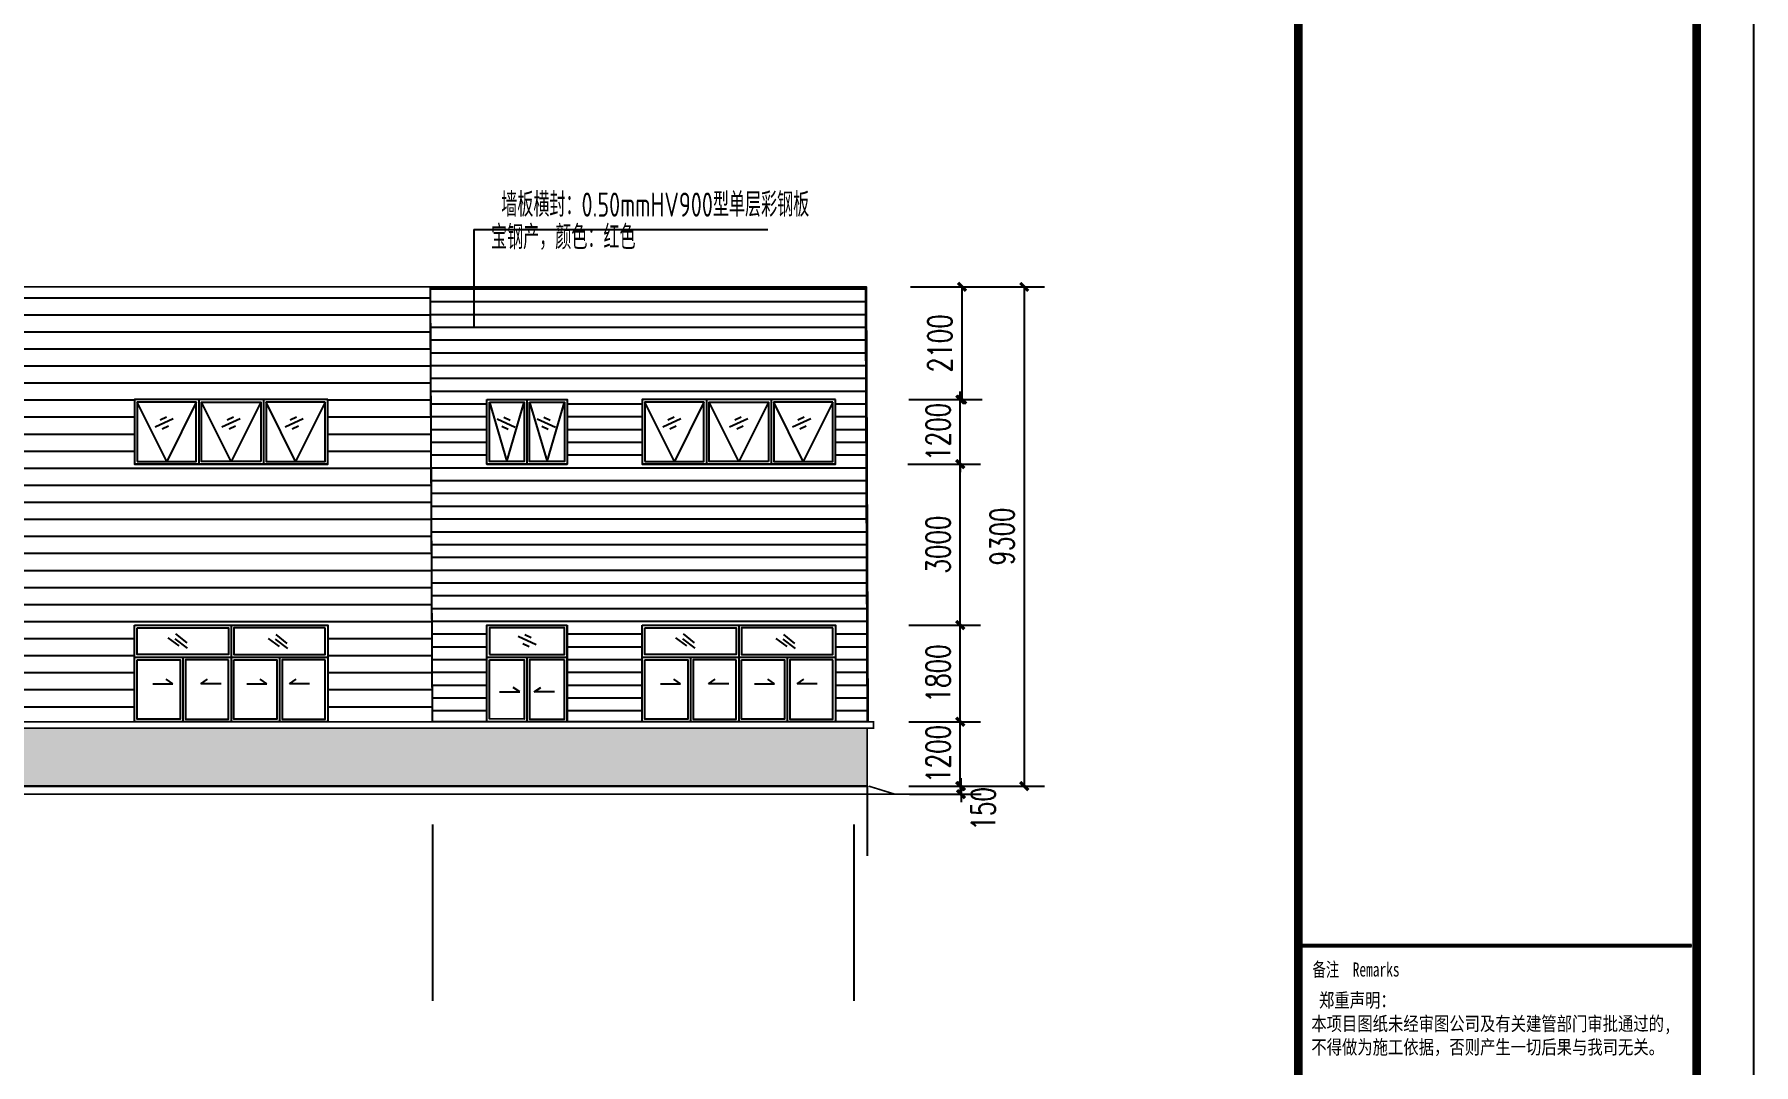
# Model space of a CAD drawing. Extents: x 177291 to 1288761, y 177638 to 322898.
# Drawn here: x 652768 to 684804, y 276542 to 295735 of the extents above; entities that cross this region are included whole.
import ezdxf
from ezdxf.enums import TextEntityAlignment as Align

# ---------------------------------------------------------------- set-up
doc = ezdxf.new("R2010")
doc.units = 0
doc.header["$LTSCALE"] = 1000
for name, color, linetype in [('AXIS', 3, 'Continuous'), ('PUB_DIM', 3, 'Continuous'), ('PUB_TEXT', 7, 'Continuous'), ('PUB_TITLE', 4, 'Continuous')]:
    doc.layers.add(name, color=color, linetype=linetype)
doc.styles.add('_gyy_title_ST', font='', dxfattribs={"width": 0.8})
doc.styles.add('_TCH_DIM_T3', font='SIMPLEX', dxfattribs={"width": 0.705882, "bigfont": 'GBCBIG'})
doc.styles.add('C', font='tssdeng.shx', dxfattribs={"height": 3, "bigfont": 'tssdchn.shx'})
doc.styles.get('_gyy_title_ST').set_extended_font_data('SimSun')
doc.dimstyles.new('_TCH_ARCH&&150', dxfattribs={"dimtxt": 446.25, "dimasz": 150, "dimexe": 375, "dimexo": 450, "dimgap": 189.375, "dimtad": 1, "dimdec": 0, "dimzin": 0, "dimdsep": 46, "dimtxsty": '_TCH_DIM_T3', "dimblk": 'ARCHTICK', "dimcen": 0.09, "dimclrd": 3, "dimclre": 3, "dimclrt": 7, "dimazin": 2, "dimtfac": 1, "dimtdec": 0, "dimtix": 1, "dimtmove": 2, "dimatfit": 3, "dimfxl": 1, "dimtolj": 1, "dimtzin": 0, "dimarcsym": 0})

# ---------------------------------------------------------------- blocks, each defined once
blk = doc.blocks.new('_ArchTick')
at = {"color": 0, "linetype": 'ByBlock', "const_width": 0.4}
blk.add_lwpolyline([(-0.5, -0.5), (0.5, 0.5)], dxfattribs=at)
blk = doc.blocks.new('*D504')
at = {"layer": 'Defpoints', "color": 0, "transparency": 16777216}
for p in [(668613, 282931), (670021, 282931), (668613, 281731)]:
    blk.add_point(p, dxfattribs=at)
at = {"layer": 'PUB_DIM', "color": 3, "lineweight": -2, "transparency": 16777216}
for p, q in [((669063, 282931), (670396, 282931)), ((670021, 282931), (670021, 283081)), ((670021, 281731), (670021, 282931)), ((669063, 281731), (670396, 281731)), ((670021, 281731), (670021, 281581))]:
    blk.add_line(p, q, dxfattribs=at)
at = {"layer": 'PUB_DIM', "color": 3, "lineweight": -2, "transparency": 16777216, "xscale": 150, "yscale": 150, "zscale": 150}
for p, rotation in [((670021, 282931), 270), ((670021, 281731), 90)]:
    blk.add_blockref('_ArchTick', p, dxfattribs=dict(at, rotation=rotation))
at = {"layer": 'PUB_DIM', "color": 7, "transparency": 16777216, "insert": (669609, 282331), "char_height": 446.2, "attachment_point": 5, "rotation": 90, "style": '_TCH_DIM_T3'}
blk.add_mtext('\\A1;1200', dxfattribs=at)
blk = doc.blocks.new('*D505')
at = {"layer": 'Defpoints', "color": 0, "transparency": 16777216}
for p in [(668613, 284731), (670021, 284731), (668613, 282931)]:
    blk.add_point(p, dxfattribs=at)
at = {"layer": 'PUB_DIM', "color": 3, "lineweight": -2, "transparency": 16777216}
for p, q in [((669063, 284731), (670396, 284731)), ((670021, 282931), (670021, 284731)), ((669063, 282931), (670396, 282931))]:
    blk.add_line(p, q, dxfattribs=at)
at = {"layer": 'PUB_DIM', "color": 3, "lineweight": -2, "transparency": 16777216, "xscale": 150, "yscale": 150, "zscale": 150}
for p, rotation in [((670021, 284731), 90), ((670021, 282931), 270)]:
    blk.add_blockref('_ArchTick', p, dxfattribs=dict(at, rotation=rotation))
at = {"layer": 'PUB_DIM', "color": 7, "transparency": 16777216, "insert": (669609, 283831), "char_height": 446.2, "attachment_point": 5, "rotation": 90, "style": '_TCH_DIM_T3'}
blk.add_mtext('\\A1;1800', dxfattribs=at)
blk = doc.blocks.new('*D506')
at = {"layer": 'Defpoints', "color": 0, "transparency": 16777216}
for p in [(668596, 287731, -4), (670021, 287731), (668613, 284731)]:
    blk.add_point(p, dxfattribs=at)
at = {"layer": 'PUB_DIM', "color": 3, "lineweight": -2, "transparency": 16777216}
for p, q in [((669046, 287731), (670396, 287731)), ((670021, 284731), (670021, 287731)), ((669063, 284731), (670396, 284731))]:
    blk.add_line(p, q, dxfattribs=at)
at = {"layer": 'PUB_DIM', "color": 3, "lineweight": -2, "transparency": 16777216, "xscale": 150, "yscale": 150, "zscale": 150}
for p, rotation in [((670021, 287731), 90), ((670021, 284731), 270)]:
    blk.add_blockref('_ArchTick', p, dxfattribs=dict(at, rotation=rotation))
at = {"layer": 'PUB_DIM', "color": 7, "transparency": 16777216, "insert": (669609, 286231), "char_height": 446.2, "attachment_point": 5, "rotation": 90, "style": '_TCH_DIM_T3'}
blk.add_mtext('\\A1;3000', dxfattribs=at)
blk = doc.blocks.new('*D507')
at = {"layer": 'Defpoints', "color": 0, "transparency": 16777216}
for p in [(668613, 288931), (670021, 288931), (668596, 287731, -4)]:
    blk.add_point(p, dxfattribs=at)
at = {"layer": 'PUB_DIM', "color": 3, "lineweight": -2, "transparency": 16777216}
for p, q in [((670021, 288931), (670021, 289081)), ((669063, 288931), (670396, 288931)), ((670021, 287731), (670021, 288931)), ((669046, 287731), (670396, 287731)), ((670021, 287731), (670021, 287581))]:
    blk.add_line(p, q, dxfattribs=at)
at = {"layer": 'PUB_DIM', "color": 3, "lineweight": -2, "transparency": 16777216, "xscale": 150, "yscale": 150, "zscale": 150}
for p, rotation in [((670021, 288931), 270), ((670021, 287731), 90)]:
    blk.add_blockref('_ArchTick', p, dxfattribs=dict(at, rotation=rotation))
at = {"layer": 'PUB_DIM', "color": 7, "transparency": 16777216, "insert": (669609, 288331), "char_height": 446.2, "attachment_point": 5, "rotation": 90, "style": '_TCH_DIM_T3'}
blk.add_mtext('\\A1;1200', dxfattribs=at)
blk = doc.blocks.new('*D508')
at = {"layer": 'Defpoints', "color": 0, "transparency": 16777216}
for p in [(668646, 291031), (670054, 291031), (668613, 288931)]:
    blk.add_point(p, dxfattribs=at)
at = {"layer": 'PUB_DIM', "color": 3, "lineweight": -2, "transparency": 16777216}
for p, q in [((669096, 291031), (670429, 291031)), ((670054, 288931), (670054, 291031)), ((669063, 288931), (670429, 288931))]:
    blk.add_line(p, q, dxfattribs=at)
at = {"layer": 'PUB_DIM', "color": 3, "lineweight": -2, "transparency": 16777216, "xscale": 150, "yscale": 150, "zscale": 150}
for p, rotation in [((670054, 291031), 90), ((670054, 288931), 270)]:
    blk.add_blockref('_ArchTick', p, dxfattribs=dict(at, rotation=rotation))
at = {"layer": 'PUB_DIM', "color": 7, "transparency": 16777216, "insert": (669642, 289981), "char_height": 446.2, "attachment_point": 5, "rotation": 90, "style": '_TCH_DIM_T3'}
blk.add_mtext('\\A1;2100', dxfattribs=at)
blk = doc.blocks.new('*D509')
at = {"layer": 'Defpoints', "color": 0, "transparency": 16777216}
for p in [(668646, 291031), (668613, 281731), (671213, 281731)]:
    blk.add_point(p, dxfattribs=at)
at = {"layer": 'PUB_DIM', "color": 3, "lineweight": -2, "transparency": 16777216}
for p, q in [((669096, 291031), (671588, 291031)), ((671213, 291031), (671213, 281731)), ((669063, 281731), (671588, 281731))]:
    blk.add_line(p, q, dxfattribs=at)
at = {"layer": 'PUB_DIM', "color": 3, "lineweight": -2, "transparency": 16777216, "xscale": 150, "yscale": 150, "zscale": 150}
for p, rotation in [((671213, 291031), 90), ((671213, 281731), 270)]:
    blk.add_blockref('_ArchTick', p, dxfattribs=dict(at, rotation=rotation))
at = {"layer": 'PUB_DIM', "color": 7, "transparency": 16777216, "insert": (670801, 286381), "char_height": 446.2, "attachment_point": 5, "rotation": 90, "style": '_TCH_DIM_T3'}
blk.add_mtext('\\A1;9300', dxfattribs=at)
blk = doc.blocks.new('*D403')
at = {"layer": 'Defpoints', "color": 0, "transparency": 16777216}
for p in [(668628, 281731), (668628, 281580), (670036, 281580)]:
    blk.add_point(p, dxfattribs=at)
at = {"layer": 'PUB_DIM', "color": 3, "lineweight": -2, "transparency": 16777216}
for p, q in [((669078, 281731), (670411, 281731)), ((670036, 281731), (670036, 281881)), ((670036, 281731), (670036, 281580)), ((669078, 281580), (670411, 281580)), ((670036, 281580), (670036, 281430))]:
    blk.add_line(p, q, dxfattribs=at)
at = {"layer": 'PUB_DIM', "color": 3, "lineweight": -2, "transparency": 16777216, "xscale": 150, "yscale": 150, "zscale": 150}
for p, rotation in [((670036, 281731), 270), ((670036, 281580), 90)]:
    blk.add_blockref('_ArchTick', p, dxfattribs=dict(at, rotation=rotation))
at = {"layer": 'PUB_DIM', "color": 7, "transparency": 16777216, "insert": (670448, 281307), "char_height": 446.2, "attachment_point": 5, "rotation": 90, "style": '_TCH_DIM_T3'}
blk.add_mtext('\\A1;150', dxfattribs=at)

msp = doc.modelspace()

# ---------------------------------------------------------------- hatches: boundary and pattern name
at = {"true_color": 0xc7c8ca}
h = msp.add_hatch(dxfattribs=at)
h.set_pattern_fill('ANSI31', color=9, scale=200, angle=315)
h.set_pattern_definition([(0, (0, 0), (9e-14, 317.5), [])])
h.paths.add_polyline_path([(660151.98, 291030.6), (607665.65, 291030.6), (607698.94, 282930.68), (609635.26, 282930.68), (609635.26, 284730.68), (613235.29, 284730.68), (613235.29, 282930.68), (617135.26, 282930.68), (617135.26, 284730.68), (620735.29, 284730.68), (620735.29, 282930.68), (624635.26, 282930.68), (624635.26, 284730.68), (628235.29, 284730.68), (628235.29, 282930.68), (632135.26, 282930.68), (632135.26, 284730.68), (635735.29, 284730.68), (635735.29, 282930.68), (639635.26, 282930.68), (639635.26, 284730.68), (643235.29, 284730.68), (643235.29, 282930.68), (647135.26, 282930.68), (647135.26, 284730.68), (650735.29, 284730.68), (650735.29, 282930.68), (651035.28, 282930.68), (654635.26, 282930.68), (654635.26, 284730.68), (658235.29, 284730.68), (658235.29, 282930.68), (660185.27, 282930.68)])
h.paths.add_polyline_path([(635735.31, 287730.68), (632135.31, 287730.68), (632135.31, 288930.68), (635735.31, 288930.68)], flags=16)
h.paths.add_polyline_path([(635685.67, 287780.71), (634585.62, 287780.67), (634585.61, 288880.67), (635685.67, 288880.71)], flags=0)
h.paths.add_polyline_path([(634485.31, 287780.68), (633385.31, 287780.68), (633385.31, 288880.67), (634485.31, 288880.67)], flags=0)
h.paths.add_polyline_path([(639635.31, 288930.68), (643235.31, 288930.68), (643235.31, 287730.68), (639635.31, 287730.68)], flags=16)
h.paths.add_polyline_path([(639685.25, 287780.68), (639685.25, 288880.67), (640785.31, 288880.67), (640785.31, 287780.68)], flags=0)
h.paths.add_polyline_path([(633285.31, 287780.68), (632185.25, 287780.68), (632185.25, 288880.67), (633285.31, 288880.67)], flags=0)
h.paths.add_polyline_path([(640885.31, 287780.68), (640885.31, 288880.67), (641985.31, 288880.67), (641985.31, 287780.68)], flags=0)
h.paths.add_polyline_path([(642085.62, 287780.67), (642085.61, 288880.67), (643185.67, 288880.71), (643185.67, 287780.71)], flags=0)
h.paths.add_polyline_path([(628235.31, 287730.68), (624635.31, 287730.68), (624635.31, 288930.68), (628235.31, 288930.68)], flags=16)
h.paths.add_polyline_path([(628185.67, 287780.71), (627085.62, 287780.67), (627085.61, 288880.67), (628185.67, 288880.71)], flags=0)
h.paths.add_polyline_path([(626985.31, 287780.68), (625885.31, 287780.68), (625885.31, 288880.67), (626985.31, 288880.67)], flags=0)
h.paths.add_polyline_path([(647135.31, 288930.68), (650735.31, 288930.68), (650735.31, 287730.68), (647135.31, 287730.68)], flags=16)
h.paths.add_polyline_path([(647185.25, 287780.68), (647185.25, 288880.67), (648285.31, 288880.67), (648285.31, 287780.68)], flags=0)
h.paths.add_polyline_path([(625785.31, 287780.68), (624685.25, 287780.68), (624685.25, 288880.67), (625785.31, 288880.67)], flags=0)
h.paths.add_polyline_path([(648385.31, 287780.68), (648385.31, 288880.67), (649485.31, 288880.67), (649485.31, 287780.68)], flags=0)
h.paths.add_polyline_path([(649585.62, 287780.67), (649585.61, 288880.67), (650685.67, 288880.71), (650685.67, 287780.71)], flags=0)
h.paths.add_polyline_path([(620735.31, 287730.68), (617135.31, 287730.68), (617135.31, 288930.68), (620735.31, 288930.68)], flags=16)
h.paths.add_polyline_path([(620685.67, 287780.71), (619585.62, 287780.67), (619585.61, 288880.67), (620685.67, 288880.71)], flags=0)
h.paths.add_polyline_path([(619485.31, 287780.68), (618385.31, 287780.68), (618385.31, 288880.67), (619485.31, 288880.67)], flags=0)
h.paths.add_polyline_path([(654635.31, 288930.68), (658235.31, 288930.68), (658235.31, 287730.68), (654635.31, 287730.68)], flags=16)
h.paths.add_polyline_path([(654685.25, 287780.68), (654685.25, 288880.67), (655785.31, 288880.67), (655785.31, 287780.68)], flags=0)
h.paths.add_polyline_path([(618285.31, 287780.68), (617185.25, 287780.68), (617185.25, 288880.67), (618285.31, 288880.67)], flags=0)
h.paths.add_polyline_path([(655885.31, 287780.68), (655885.31, 288880.67), (656985.31, 288880.67), (656985.31, 287780.68)], flags=0)
h.paths.add_polyline_path([(657085.62, 287780.67), (657085.61, 288880.67), (658185.67, 288880.71), (658185.67, 287780.71)], flags=0)
h.paths.add_polyline_path([(613235.31, 287730.68), (609635.31, 287730.68), (609635.31, 288930.68), (613235.31, 288930.68)], flags=16)
h.paths.add_polyline_path([(613185.67, 287780.71), (612085.62, 287780.67), (612085.61, 288880.67), (613185.67, 288880.71)], flags=0)
h.paths.add_polyline_path([(611985.31, 287780.68), (610885.31, 287780.68), (610885.31, 288880.67), (611985.31, 288880.67)], flags=0)
h.paths.add_polyline_path([(610785.31, 287780.68), (609685.25, 287780.68), (609685.25, 288880.67), (610785.31, 288880.67)], flags=0)
h = msp.add_hatch()
h.set_pattern_fill('ANSI31', color=1, scale=150, angle=315)
h.set_pattern_definition([(0, (-150, -19519.98), (7e-14, 238.125), [])])
h.paths.add_polyline_path([(668251.99, 291031.22), (660150.77, 291031.25), (660184.07, 282987.72), (661192.27, 282987.07), (661192.27, 284730.68), (662692.32, 284730.68), (662692.32, 282987.07), (664094.7, 282987.07), (664094.7, 284732.42), (667694.73, 284725.44), (667694.73, 282980.09), (668285.05, 282987.69)])
h.paths.add_polyline_path([(664094.74, 287732.42), (664094.74, 288932.42), (667694.74, 288930.68), (667694.74, 287730.68)], flags=16)
h.paths.add_polyline_path([(664144.68, 287780.68), (664144.68, 288880.68), (665386.77, 288882.41), (665386.76, 287782.41)], flags=0)
h.paths.add_polyline_path([(665487.07, 287782.42), (665487.07, 288882.41), (666387.07, 288882.41), (666387.07, 287782.42)], flags=0)
h.paths.add_polyline_path([(661194.1, 287730.68), (661194.1, 288930.68), (662692.32, 288930.68), (662692.32, 287730.68)], flags=16)
h.paths.add_polyline_path([(662641.99, 287780.66), (661992.84, 287780.7), (661992.85, 288880.7), (662642, 288880.66)], flags=0)
h.paths.add_polyline_path([(666487.07, 287782.42), (666487.07, 288882.41), (667645.1, 288880.7), (667645.1, 287780.71)], flags=0)
h.paths.add_polyline_path([(661892.88, 287780.67), (661243.73, 287780.71), (661243.74, 288880.71), (661892.89, 288880.67)], flags=0)
h = msp.add_hatch(dxfattribs=at)
h.set_pattern_fill('AR-B816', color=9, scale=150)
h.set_pattern_definition([(0, (241349.55, 200864.96), (0, 181.9656), []), (90, (241349.55, 200864.96), (-181.9656, 181.9656), [181.9656, -181.9656])])
h.paths.add_polyline_path([(607698.94, 282810.68), (607698.94, 281730.68), (628535.28, 281730.68), (628535.28, 282810.68)])
edge = h.paths.add_edge_path()
edge.add_line((646835.28, 282810.68), (628535.28, 282810.68))
edge.add_line((628535.28, 282810.68), (628535.28, 281730.68))
edge.add_line((628535.28, 281730.68), (646854.61, 281721.9))
edge.add_line((646854.61, 281721.9), (646854.61, 282801.9))
h.paths.add_polyline_path([(660185.28, 282810.68), (646854.61, 282801.9), (646854.61, 281721.9), (660185.28, 281730.68)])
h.paths.add_polyline_path([(668300.17, 282810.68), (660185.28, 282810.68), (660185.28, 281730.68), (668300.17, 281730.68)])

# ---------------------------------------------------------------- linework, layer by layer
for p, q in [((660185.32, 282930.68), (660151.97, 290530.6)), ((660185.32, 282930.68), (660151.97, 290530.6)), ((655835.31, 288930.68), (655835.31, 287730.68)), ((657035.3, 288930.68), (657035.31, 287730.68)), ((661947.47, 288930.68), (661947.45, 287730.68)), ((665294.74, 288930.68), (665294.74, 287730.68)), ((666494.73, 288930.68), (666494.74, 287730.68)), ((655356.9, 288571.54), (655018.59, 288418.94)), ((655232.28, 288603.59), (655114.61, 288546.53)), ((655268.47, 288435.69), (655150.81, 288378.63)), ((656601.61, 288571.54), (656263.3, 288418.94)), ((656476.99, 288603.59), (656359.32, 288546.53)), ((656513.19, 288435.69), (656395.52, 288378.63)), ((657776.59, 288571.56), (657438.27, 288418.95)), ((657651.96, 288603.61), (657534.3, 288546.55)), ((657688.16, 288435.71), (657570.5, 288378.65)), ((661388.56, 288571.56), (661726.87, 288418.95)), ((661476.99, 288435.71), (661594.65, 288378.65)), ((661513.19, 288603.61), (661630.85, 288546.55)), ((662137.67, 288571.55), (662475.98, 288418.94)), ((662226.1, 288435.7), (662343.76, 288378.64)), ((662262.3, 288603.6), (662379.96, 288546.54)), ((664816.33, 288571.54), (664478.02, 288418.94)), ((664691.71, 288603.59), (664574.04, 288546.53)), ((664727.9, 288435.69), (664610.24, 288378.63)), ((666061.04, 288571.54), (665722.73, 288418.94)), ((665936.42, 288603.59), (665818.75, 288546.53)), ((665972.62, 288435.69), (665854.95, 288378.63)), ((667236.02, 288571.56), (666897.7, 288418.95)), ((667111.39, 288603.61), (666993.73, 288546.55)), ((667147.59, 288435.71), (667029.93, 288378.65)), ((658235.31, 287730.68), (654635.25, 287730.68)), ((661198.36, 287730.68), (662698.39, 287730.68)), ((667694.74, 287730.68), (664094.68, 287730.68)), ((655254.41, 284490.23), (655459.76, 284344.15)), ((655397.11, 284567.39), (655605.94, 284399.8)), ((656435.3, 284730.68), (656435.28, 282930.68)), ((657123.73, 284480.08), (657329.08, 284334)), ((657266.43, 284557.24), (657475.26, 284389.65)), ((661780.43, 284522.97), (662118.75, 284370.36)), ((661905.06, 284555.02), (662022.72, 284497.96)), ((662696.55, 282930.68), (662696.55, 284730.68)), ((662696.58, 284730.68), (662696.58, 282930.68)), ((664713.84, 284490.23), (664919.19, 284344.15)), ((664856.54, 284567.39), (665065.37, 284399.8)), ((665894.73, 284730.68), (665894.71, 282930.68)), ((666583.16, 284480.08), (666788.51, 284334)), ((666725.86, 284557.24), (666934.69, 284389.65)), ((655383.19, 284476.32), (655612.9, 284302.41)), ((657252.51, 284466.17), (657482.22, 284292.26)), ((661868.86, 284387.12), (661986.52, 284330.06)), ((664842.62, 284476.32), (665072.33, 284302.41)), ((666711.94, 284466.17), (666941.65, 284292.26)), ((654635.26, 284130.68), (658235.35, 284130.68)), ((655535.29, 284130.69), (655535.27, 282930.69)), ((657335.29, 284130.68), (657335.29, 282930.68)), ((661196.53, 284130.68), (662696.55, 284130.68)), ((661946.64, 284130.87), (661946.34, 282930.87)), ((664094.7, 284130.68), (667694.79, 284130.68)), ((664994.72, 284130.69), (664994.7, 282930.69)), ((666794.73, 284130.68), (666794.73, 282930.68)), ((654974.27, 283637.79), (655350.96, 283637.78)), ((655350.96, 283637.78), (655226.12, 283722.23)), ((655869.35, 283637.78), (655994.18, 283722.22)), ((656246.04, 283637.77), (655869.35, 283637.78)), ((656724.54, 283637.77), (657101.23, 283637.77)), ((657101.23, 283637.77), (656976.39, 283722.21)), ((657519.62, 283637.77), (657644.45, 283722.21)), ((657896.31, 283637.77), (657519.62, 283637.77)), ((661812.47, 283486.19), (661687.65, 283570.67)), ((662080.54, 283486.13), (662205.4, 283570.54)), ((664433.7, 283637.79), (664810.39, 283637.78)), ((664810.39, 283637.78), (664685.55, 283722.23)), ((665328.78, 283637.78), (665453.61, 283722.22)), ((665705.47, 283637.77), (665328.78, 283637.78)), ((666183.97, 283637.77), (666560.66, 283637.77)), ((666560.66, 283637.77), (666435.82, 283722.21)), ((666979.05, 283637.77), (667103.88, 283722.21)), ((667355.74, 283637.77), (666979.05, 283637.77)), ((661435.78, 283486.29), (661812.47, 283486.19)), ((662457.23, 283486.03), (662080.54, 283486.13)), ((607698.94, 281730.68), (668300.17, 281730.68)), ((668300.17, 281730.68), (607698.94, 281730.68)), ((607698.94, 281730.68), (668300.17, 281730.68)), ((607698.94, 281730.68), (668300.17, 281730.68)), ((668285.28, 281730.68), (668285.28, 280430.68))]:
    msp.add_line(p, q)
at = {"color": 3}
for p, q in [((655235.28, 287780.68), (654685.25, 288880.67)), ((655785.31, 288880.67), (655235.28, 287780.68)), ((656435.31, 287780.68), (655885.31, 288880.67)), ((656985.31, 288880.67), (656435.31, 287780.68)), ((657635.65, 287780.69), (657085.61, 288880.67)), ((658185.67, 288880.71), (657635.65, 287780.69)), ((661248, 288880.71), (661572.57, 287780.69)), ((661572.57, 287780.69), (661897.15, 288880.67)), ((661997.11, 288880.7), (662321.68, 287780.68)), ((662321.68, 287780.68), (662646.26, 288880.66)), ((664694.71, 287780.68), (664144.68, 288880.67)), ((665244.74, 288880.67), (664694.71, 287780.68)), ((665894.74, 287780.68), (665344.74, 288880.67)), ((666444.74, 288880.67), (665894.74, 287780.68)), ((667095.08, 287780.69), (666545.05, 288880.67)), ((667645.1, 288880.71), (667095.08, 287780.69))]:
    msp.add_line(p, q, dxfattribs=at)
at = {"const_width": 30}
for points in [[(607665.65, 291030.6), (668266.88, 291030.6)], [(668251.99, 291030.63), (668285.28, 282930.68), (668405.28, 282930.68), (668405.28, 282810.68), (668285.28, 282810.68), (668285.28, 281730.68)], [(668300.17, 282930.68), (651035.28, 282930.68)], [(651035.28, 282810.68), (668300.17, 282810.68)], [(605681.4, 281580.68), (669357.51, 281580.68)], [(668300.17, 281730.68), (607698.94, 281730.68)], [(668315.07, 281730.68), (668800.17, 281580.68)]]:
    msp.add_lwpolyline(points, dxfattribs=at)
for points in [[(660151.98, 291030.6), (668266.88, 291030.6), (668300.17, 282930.68), (660185.27, 282930.68)], [(658235.31, 288930.68), (654635.31, 288930.68), (654635.31, 287730.68), (658235.31, 287730.68)], [(661198.36, 288930.68), (662696.58, 288930.68), (662696.58, 287730.68), (661198.36, 287730.68)], [(667694.74, 288930.68), (664094.74, 288930.68), (664094.74, 287730.68), (667694.74, 287730.68)], [(654635.26, 284730.68), (658235.29, 284730.68), (658235.29, 282930.68), (654635.26, 282930.68)], [(654684.91, 284680.7), (656384.98, 284680.67), (656384.97, 284180.67), (654684.9, 284180.7)], [(658185.68, 284680.68), (656485.61, 284680.67), (656485.61, 284180.67), (658185.68, 284180.68)], [(661246.47, 284180.68), (662646.55, 284180.68), (662646.55, 284680.67), (661246.47, 284680.67)], [(664094.7, 284730.68), (667694.73, 284730.68), (667694.73, 282930.68), (664094.7, 282930.68)], [(664144.34, 284680.7), (665844.41, 284680.67), (665844.4, 284180.67), (664144.33, 284180.7)], [(667645.11, 284680.68), (665945.04, 284680.67), (665945.04, 284180.67), (667645.11, 284180.68)], [(654685.23, 284080.7), (655485.29, 284080.69), (655485.27, 282980.69), (654685.21, 282980.71)], [(656385.3, 284080.68), (655585.29, 284080.69), (655585.27, 282980.69), (656385.28, 282980.68)], [(656485.28, 284080.68), (657285.29, 284080.68), (657285.29, 282980.68), (656485.28, 282980.68)], [(658185.35, 284080.68), (657385.29, 284080.68), (657385.29, 282980.68), (658185.35, 282980.68)], [(661246.59, 284081.04), (661896.65, 284080.88), (661896.38, 282980.88), (661246.31, 282981.04)], [(662646.66, 284080.69), (661996.59, 284080.85), (661996.32, 282980.85), (662646.39, 282980.69)], [(664144.66, 284080.7), (664944.72, 284080.69), (664944.7, 282980.69), (664144.64, 282980.71)], [(665844.73, 284080.68), (665044.72, 284080.69), (665044.7, 282980.69), (665844.71, 282980.68)], [(665944.71, 284080.68), (666744.73, 284080.68), (666744.73, 282980.68), (665944.71, 282980.68)], [(667644.79, 284080.68), (666844.73, 284080.68), (666844.73, 282980.68), (667644.79, 282980.68)]]:
    msp.add_lwpolyline(points, close=True)
at = {"color": 3}
for points in [[(654685.25, 287780.68), (655785.31, 287780.68), (655785.31, 288880.67), (654685.25, 288880.67)], [(656985.31, 287780.68), (655885.31, 287780.68), (655885.31, 288880.67), (656985.31, 288880.67)], [(658185.67, 288880.71), (657085.61, 288880.67), (657085.62, 287780.67), (658185.67, 287780.71)], [(661248, 288880.71), (661897.15, 288880.67), (661897.14, 287780.67), (661248, 287780.71)], [(661997.11, 288880.7), (662646.26, 288880.66), (662646.25, 287780.66), (661997.11, 287780.7)], [(664144.68, 287780.68), (665244.74, 287780.68), (665244.74, 288880.67), (664144.68, 288880.67)], [(666444.74, 287780.68), (665344.74, 287780.68), (665344.74, 288880.67), (666444.74, 288880.67)], [(667645.1, 288880.71), (666545.05, 288880.67), (666545.05, 287780.67), (667645.11, 287780.71)]]:
    msp.add_lwpolyline(points, close=True, dxfattribs=at)
msp.add_lwpolyline([(662696.55, 282930.68), (661196.53, 282930.68), (661196.53, 284730.68), (662696.55, 284730.68)])
at = {"layer": 'AXIS', "linetype": 'ByBlock'}
for q in [(660954.77, 290271.46), (666433.05, 292102.73)]:
    msp.add_line((660954.77, 292102.73), q, dxfattribs=at)
at = {"layer": 'AXIS'}
for p, q in [((660185.28, 281015.52), (660185.28, 277732.8)), ((668035.28, 281015.52), (668035.28, 277732.8))]:
    msp.add_line(p, q, dxfattribs=at)
at = {"layer": 'PUB_TITLE'}
msp.add_line((683651.93, 278758), (676319.19, 278758), dxfattribs=at)
msp.add_lwpolyline([(595606.7, 314928.34), (684804.08, 314928.34), (684804.08, 251928.06), (595606.7, 251928.06)], close=True, dxfattribs=at)
at = {"layer": 'PUB_TITLE', "const_width": 159.09}
for points in [[(598258.23, 252988.67), (598258.23, 313867.73), (683743.47, 313867.73), (683743.47, 252988.67)], [(676319.19, 313867.73), (683743.47, 313867.73), (683743.47, 252988.67), (676319.19, 252988.67)]]:
    msp.add_lwpolyline(points, close=True, dxfattribs=at)
at = {"layer": 'PUB_TITLE', "const_width": 73.33}
msp.add_lwpolyline([(676319.19, 278758), (683651.93, 278758)], dxfattribs=at)

# ---------------------------------------------------------------- texts
at = {"layer": 'PUB_TEXT', "style": 'C', "width": 0.7}
for s, p in [('墙板横封：0.50mmHV900型单层彩钢板', (667206.91, 292204.31)), ('宝钢产，颜色：红色', (663970.71, 291595.91))]:
    msp.add_text(s, height=450, dxfattribs=at).set_placement(p, align=Align.BOTTOM_RIGHT)
at = {"layer": 'PUB_TITLE', "style": '_gyy_title_ST', "width": 0.7}
msp.add_text('备注  Remarks', height=261.8831, dxfattribs=at).set_placement((676584.26, 278183.68))
at = {"layer": 'PUB_TITLE', "insert": (676562.37, 277872.4), "char_height": 261.8831, "width": 8380.269, "attachment_point": 1, "style": '_gyy_title_ST'}
msp.add_mtext(' 郑重声明：\\P本项目图纸未经审图公司及有关建管部门审批通过的,\\P不得做为施工依据，否则产生一切后果与我司无关。', dxfattribs=at)

# ---------------------------------------------------------------- dimensions: what is measured, and where the dimension line sits
at = {"layer": 'PUB_DIM'}
for base, p1, p2, picture, middle in [((670054.31, 291030.6), (668612.73, 288930.68), (668646.02, 291030.6), '*D508', (669641.81, 289980.64)), ((671213.06, 281730.68), (668646.02, 291030.6), (668612.73, 281730.68), '*D509', (670800.56, 286380.64)), ((670021.01, 288930.68), (668596.45, 287730.68, -3.97), (668612.73, 288930.68), '*D507', (669608.51, 288330.68)), ((670021.01, 287730.68), (668612.73, 284730.76), (668596.45, 287730.68, -3.97), '*D506', (669608.51, 286230.72)), ((670021.01, 284730.76), (668612.73, 282930.76), (668612.73, 284730.76), '*D505', (669608.51, 283830.76)), ((670021.01, 282930.76), (668612.73, 281730.68), (668612.73, 282930.76), '*D504', (669608.51, 282330.72))]:
    dim = msp.add_linear_dim(base=base, p1=p1, p2=p2, angle=90, dimstyle='_TCH_ARCH&&150', dxfattribs=at)
    dim.commit()
    dim.dimension.update_dxf_attribs({"geometry": picture, "text_midpoint": middle})
dim = msp.add_linear_dim(base=(670035.91, 281580.26), p1=(668627.62, 281730.68), p2=(668627.62, 281580.26), angle=270, dimstyle='_TCH_ARCH&&150', dxfattribs=at)
dim.commit()
dim.dimension.update_dxf_attribs({"geometry": '*D403', "text_midpoint": (670448.41, 281307.32), "dimtype": 160})

doc.saveas('drawing.dxf')
